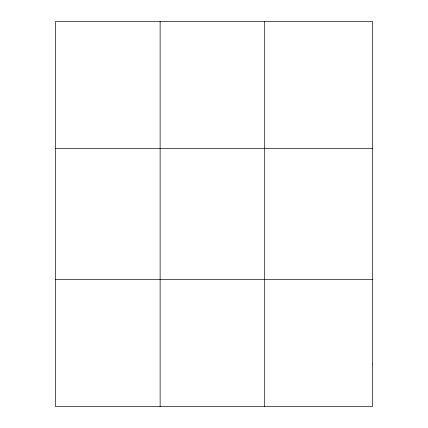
<?xml version="1.0" encoding="UTF-8"?>
<svg xmlns="http://www.w3.org/2000/svg" width="428" height="428" viewBox="0 0 428 428"><rect width="100%" height="100%" fill="white"/><g stroke="black" fill="none" stroke-linecap="round" stroke-linejoin="round"><path stroke-width="0.64" d="M160.131 21.4L160.131 406.6M264.697 21.4L264.697 406.6M55.565 148.516L372.435 148.516M55.565 279.484L372.435 279.484M372.435 364.228L372.435 406.6L55.565 406.6L55.565 21.4L372.435 21.4L372.435 364.228"/></g></svg>
